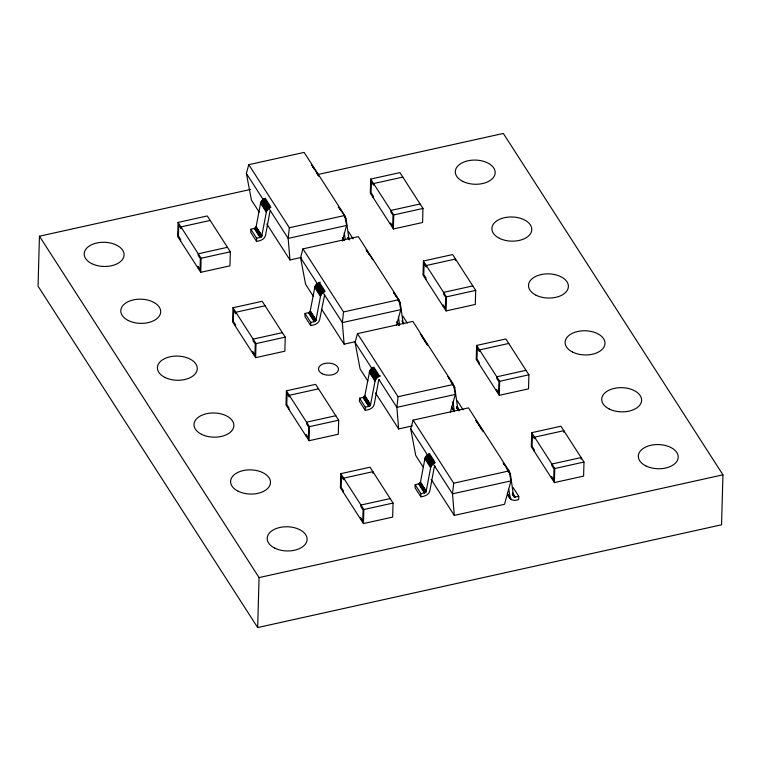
<?xml version="1.0" encoding="UTF-8"?>
<svg xmlns="http://www.w3.org/2000/svg" width="761" height="761" viewBox="0 0 761 761"><rect width="100%" height="100%" fill="white"/><g stroke="black" fill="none" stroke-linecap="round" stroke-linejoin="round"><path stroke-width="1.14" d="M250.512 189.451L39.448 236.205L38.05 286.174L257.665 627.559L721.552 524.795L722.95 474.826L503.335 133.441L317.775 174.545M178.064 222.421L177.665 236.481L200.723 272.314L229.946 265.846L230.336 251.786L207.287 215.953L178.064 222.421L201.123 258.264L200.723 272.314M180.547 240.961L180.595 239.392L178.435 236.034L178.74 225.104L180.899 228.462L180.947 226.902L210.169 220.433M197.841 267.834L197.889 266.274L200.048 269.632L200.352 258.702L198.193 255.344L198.241 253.784L227.453 247.306M232.971 307.767L232.571 321.817L255.629 357.66L284.852 351.192L285.242 337.133L262.184 301.299L232.971 307.767L256.019 343.611L255.629 357.66M235.453 326.298L235.501 324.738L233.342 321.38L233.646 310.45L235.805 313.808L235.843 312.248L265.066 305.77M270.317 206.183L265.189 198.221L262.783 199.601L260.738 202.436L256.086 227.016L254.878 228.3L250.854 229.27L250.759 232.39L256.524 241.351C260.167 240.98 264.666 239.401 265.522 235.349L269.889 211.796L270.65 210.597M252.747 353.18L252.795 351.62L254.954 354.978L255.258 344.048L253.099 340.69L253.137 339.13L282.36 332.652M256.524 241.351L256.619 238.231L250.854 229.27M257.665 627.559L259.063 577.589L39.448 236.205M286.402 390.831L286.003 404.881L309.061 440.724L338.284 434.246L338.674 420.196L315.625 384.353L286.402 390.831L309.461 426.664L309.061 440.724M288.885 409.361L288.933 407.801L286.773 404.443L287.078 393.513L289.237 396.871L289.285 395.311L318.507 388.833M320.229 282.169L316.947 283.805L314.902 286.631L310.136 311.477L308.766 312.619L305.018 313.475L304.933 316.595L310.697 325.556C314.331 325.185 318.83 323.606 319.687 319.553L324.595 295.011M306.179 436.243L306.226 434.683L308.386 438.041L308.69 427.111L306.531 423.753L306.578 422.184L335.801 415.715M310.697 325.556L310.783 322.436L305.018 313.475M340.785 473.675L340.395 487.734L363.444 523.568L392.666 517.1L393.066 503.05L370.008 467.206L340.785 473.675L363.844 509.518L363.444 523.568M343.278 492.215L343.316 490.655L341.156 487.287L341.461 476.357L343.62 479.715L343.668 478.155L372.89 471.687L372.842 473.247M380.529 375.896L379.653 376.143L373.889 367.183L371.482 368.571L369.77 370.636L364.785 395.977L363.577 397.261L359.553 398.231L359.458 401.361L365.223 410.322C368.866 409.941 373.366 408.362 374.222 404.319L378.588 380.757L379.339 379.558M360.562 519.088L360.609 517.528L362.769 520.895L363.073 509.956L360.914 506.598L360.961 505.038L390.184 498.569M370.693 179.082L370.303 193.142L393.361 228.975L422.583 222.507L422.973 208.447L399.915 172.614L370.693 179.082L393.751 214.925L393.361 228.975M365.223 410.322L365.318 407.192L359.553 398.231M373.185 197.622L373.223 196.053L371.064 192.695L371.368 181.765L373.537 185.123L373.575 183.563L402.797 177.094M390.479 224.495L390.517 222.935L392.686 226.302L392.99 215.363L390.821 212.005L390.869 210.445L420.091 203.977M434.655 461.632L429.527 453.67L427.121 455.059L425.066 457.884L420.424 482.464L419.216 483.749L415.192 484.719L415.097 487.849L420.862 496.809C424.505 496.429 429.004 494.85 429.86 490.807L434.227 467.244L434.988 466.046M423.411 261.023L423.011 275.082L446.07 310.916L475.292 304.448L475.682 290.388L452.633 254.555L423.411 261.023L446.46 296.866L446.07 310.916M425.894 279.563L425.941 277.993L423.782 274.635L424.086 263.706L426.246 267.063L426.293 265.503L455.516 259.035L455.468 260.595M420.862 496.809L420.957 493.68L415.192 484.719M443.187 306.436L443.235 304.876L445.394 308.234L445.699 297.304L443.539 293.946L443.587 292.386L472.8 285.908M476.624 345.437L476.234 359.496L499.292 395.33L528.514 388.861L528.905 374.802L505.846 338.968L476.624 345.437L499.682 381.28L499.292 395.33M479.116 363.967L479.164 362.407L476.995 359.049L477.299 348.119L479.468 351.477L479.506 349.917L508.728 343.449M496.41 390.85L496.457 389.29L498.617 392.647L498.921 381.718L496.762 378.36L496.8 376.8L526.022 370.322M513 487.373L518.764 496.324L518.679 499.454C514.208 501.756 509.09 499.834 507.815 494.707M531.711 432.686L531.321 446.745L554.379 482.579L583.601 476.11L583.991 462.051L560.933 426.217L531.711 432.686L554.769 468.529L554.379 482.579M534.203 451.225L534.251 449.656L532.082 446.298L532.386 435.368L534.555 438.726L534.593 437.166L563.815 430.697L563.777 432.258M551.497 478.098L551.535 476.538L553.704 479.896L554.008 468.966L551.849 465.608L551.887 464.048L581.109 457.57L581.062 459.14M342.326 241.037L346.607 225.456L344.723 215.487L304.143 152.409L248.78 164.671L289.361 227.748L288.162 238.402L289.951 259.958L301.366 257.427M396.491 325.242L400.781 309.66L398.888 299.682L358.317 236.614L302.954 248.876L343.525 311.953L342.336 322.607L344.124 344.162L355.539 341.632M450.407 412.234L455.306 394.417L453.423 384.448L412.843 321.38L357.48 333.641L398.06 396.709L396.861 407.363L398.65 428.928L412.348 425.884M413.118 420.129L453.699 483.197L452.5 493.851L454.288 515.406L504.524 504.286L510.945 480.904L509.061 470.935L468.481 407.867L413.118 420.129L410.712 428.89L415.744 455.487L423.449 467.473M256.619 238.231L260.357 237.384L261.736 236.233L266.493 211.396L268.547 208.562L270.954 207.182M310.783 322.436L314.531 321.58L315.901 320.429L320.666 295.591L322.712 292.766L325.128 291.377L319.363 282.417M365.318 407.192L369.056 406.345L370.436 405.194L375.192 380.357L377.247 377.532L379.653 376.143M420.957 493.68L424.695 492.833L426.074 491.682L430.831 466.845L432.885 464.02L435.292 462.631M259.111 212.015L251.406 200.038L246.374 173.441L248.78 164.671M313.285 296.219L305.57 284.234L300.547 257.646L302.954 248.876M367.81 380.985L360.105 368.999L355.073 342.402L357.48 333.641M289.361 227.748L344.723 215.487M346.607 225.456L288.162 238.402L269.518 209.418M393.751 214.925L422.973 208.447M201.123 258.264L230.336 251.786M343.525 311.953L398.888 299.682M446.46 296.866L475.682 290.388M400.781 309.66L342.336 322.607L323.691 293.622M256.019 343.611L285.242 337.133M398.06 396.709L453.423 384.448M499.682 381.28L528.905 374.802M309.461 426.664L338.674 420.196M455.306 394.417L396.861 407.363L378.864 379.387M453.699 483.197L509.061 470.935M363.844 509.518L393.066 503.05M554.769 468.529L583.991 462.051M510.945 480.904L452.5 493.851L433.856 464.876M508.995 471.953L510.431 474.246L513.589 496.381L514.74 497.142L518.764 496.324M259.063 577.589L722.95 474.826M338.245 207.201L339.435 207.991M398.184 300.357L400.267 303.002L403.206 323.748M453.356 385.466L454.793 387.758L457.894 409.665L458.588 410.54L456.667 407.554M312.058 165.432L311.515 164.985L312.79 166.973M344.657 216.505L346.093 218.797L349.033 239.544M420.215 333.946L420.757 334.393M447.592 376.505L448.134 376.952M317.822 174.393L318.716 176.238M371.986 258.588L372.719 259.748M426.512 343.354L427.416 345.199M482.16 429.841L482.579 430.384L475.853 420.433L477.128 422.422M510.27 473.561L503.23 462.992L504.514 464.99M318.25 174.925L312.486 165.965L314.236 169.265M345.932 218.112L339.863 208.533L340.329 209.836M372.414 259.13L366.222 249.627L366.954 250.788M393.599 292.195L400.096 302.317M427.244 344.514L421.175 334.935L421.651 336.238M454.631 387.073L448.562 377.494L449.028 378.797M316.795 173.251L318.079 175.239M338.892 207.544L340.177 209.532M344.172 215.81L345.456 217.798M366.317 250.179L369.047 254.459M393.703 292.738L396.424 297.028M397.546 298.712L400.267 303.002M422.136 336.933L426.131 343.211M450.788 381.489L454.793 387.758M478.412 424.419L481.77 429.699M507.073 468.966L509.794 473.256M348.662 231.915L353.142 238.887M402.826 316.119L407.316 323.092M457.361 400.885L463.126 409.837M348.405 237.66L349.689 239.648M401.932 320.866L403.853 323.853M457.104 406.621L459.663 410.607M512.743 493.109L515.311 497.095M348.119 237.708L349.404 239.696M456.819 406.669L459.378 410.655M512.457 493.157L515.016 497.142M347.834 237.708L349.118 239.696M457.18 407.668L459.102 410.655M512.819 494.155L514.74 497.142M456.914 407.63L458.835 410.617M512.553 494.117L514.474 497.104M512.305 494.041L514.227 497.028M457.095 408.438L458.379 410.426M456.914 408.286L458.198 410.274M343.011 237.955L344.286 239.943M397.175 322.15L399.097 325.137M451.701 406.916L454.441 411.587L451.872 407.601M507.34 493.404L511.344 499.682M342.536 237.641L343.82 239.629M396.7 321.846L398.621 324.833M507.511 494.089L510.802 499.235M342.84 238.26L344.115 240.248M397.651 323.463L398.926 325.451M451.539 407.23L454.098 411.206M264.343 198.583L270.107 207.544M318.507 282.788L324.272 291.748M373.042 367.544L378.807 376.505M428.681 454.032L434.445 462.992M263.534 199.049L269.299 208.01M317.698 283.254L323.463 292.205M372.234 368.01L377.998 376.971M427.872 454.498L433.637 463.459M246.374 173.441L263.087 199.43M300.547 257.646L317.898 284.624M355.073 342.402L371.787 368.391M410.712 428.89L428.072 455.877M262.783 199.601L268.547 208.562M316.947 283.805L322.712 292.766M371.482 368.571L377.247 377.532M427.121 455.059L432.885 464.02M262.107 200.238L267.872 209.199M316.281 284.443L322.046 293.404M370.807 369.199L376.571 378.16M426.445 455.687L432.21 464.648M261.537 200.933L267.301 209.893M315.71 285.137L321.475 294.098M370.236 369.894L376.001 378.854M425.875 456.381L431.639 465.342M261.071 201.675L266.835 210.626M315.244 285.87L321.009 294.83M369.77 370.636L375.534 379.596M425.409 457.123L431.173 466.084M260.738 202.436L266.493 211.396M314.902 286.631L320.666 295.591M369.427 371.397L375.192 380.357M425.066 457.884L430.831 466.845M260.528 203.197L266.283 212.157M314.693 287.401L320.457 296.362M369.218 372.167L374.983 381.128M424.857 458.655L430.621 467.615M266.826 224L289.951 259.958M321.637 309.204L344.124 344.162M375.525 392.971L398.65 428.928M431.164 479.459L454.288 515.406M256.153 226.759L261.917 235.72M310.326 310.964L316.081 319.924M364.852 395.73L370.617 404.681M420.491 482.208L426.255 491.168M256.086 227.016L261.851 235.977M310.25 311.22L316.015 320.181M364.785 395.977L370.55 404.938M420.424 482.464L426.189 491.425M255.972 227.273L261.736 236.233M310.136 311.477L315.901 320.429M364.671 396.234L370.436 405.194M420.31 482.721L426.074 491.682M255.81 227.52L261.575 236.481M309.984 311.715L315.748 320.676M364.509 396.481L370.274 405.442M420.148 482.969L425.913 491.929M255.62 227.748L261.384 236.709M309.794 311.953L315.558 320.914M364.319 396.709L370.084 405.67M419.958 483.197L425.722 492.158M255.401 227.958L261.166 236.918M309.565 312.162L315.33 321.123M364.1 396.928L369.865 405.889M419.739 483.416L425.504 492.367M255.154 228.148L260.918 237.109M309.318 312.343L315.083 321.304M363.844 397.109L369.608 406.07M419.492 483.596L425.247 492.557M254.878 228.3L260.642 237.261M309.052 312.505L314.816 321.465M363.577 397.261L369.342 406.222M419.216 483.749L424.98 492.709M254.593 228.424L260.357 237.384M308.766 312.619L314.531 321.58M363.292 397.385L369.056 406.345M418.93 483.872L424.695 492.833M254.307 228.509L260.072 237.461M308.471 312.704L314.236 321.665M363.007 397.47L368.771 406.431M418.645 483.958L424.41 492.919M504.201 463.982L504.505 464.6M476.824 421.423L477.118 422.041M510.374 498.693L508.767 489.313M394.027 292.728L394.331 293.356M482.883 431.002L483.054 431.687M452.957 401.675L454.269 410.902M398.431 316.918L399.573 324.985M344.267 232.714L345.247 239.629M322.284 373.765A9.979 6.05 1.6 0 0 338.35 370.198A9.979 6.05 1.6 0 0 324.833 363.444A9.979 6.05 1.6 0 0 322.284 373.765M462.84 181.422A19.948 12.09 1.6 0 0 494.973 174.298A19.948 12.09 1.6 0 0 467.929 160.79A19.948 12.09 1.6 0 0 462.84 181.422M499.444 238.317A19.948 12.09 1.6 0 0 531.578 231.192A19.948 12.09 1.6 0 0 504.524 217.684A19.948 12.09 1.6 0 0 499.444 238.317M536.039 295.211A19.948 12.09 1.6 0 0 568.182 288.096A19.948 12.09 1.6 0 0 541.128 274.578A19.948 12.09 1.6 0 0 536.039 295.211M572.643 352.105A19.948 12.09 1.6 0 0 604.786 344.99A19.948 12.09 1.6 0 0 577.732 331.482A19.948 12.09 1.6 0 0 572.643 352.105M609.247 409.009A19.948 12.09 1.6 0 0 641.39 401.884A19.948 12.09 1.6 0 0 614.336 388.376A19.948 12.09 1.6 0 0 609.247 409.009M645.851 465.903A19.948 12.09 1.6 0 0 677.994 458.778A19.948 12.09 1.6 0 0 650.94 445.271A19.948 12.09 1.6 0 0 645.851 465.903M274.74 548.11A19.948 12.09 1.6 0 0 306.883 540.995A19.948 12.09 1.6 0 0 279.829 527.478A19.948 12.09 1.6 0 0 274.74 548.11M238.136 491.216A19.948 12.09 1.6 0 0 270.279 484.091A19.948 12.09 1.6 0 0 243.225 470.583A19.948 12.09 1.6 0 0 238.136 491.216M201.532 434.322A19.948 12.09 1.6 0 0 233.675 427.197A19.948 12.09 1.6 0 0 206.621 413.689A19.948 12.09 1.6 0 0 201.532 434.322M164.928 377.418A19.948 12.09 1.6 0 0 197.07 370.303A19.948 12.09 1.6 0 0 170.017 356.795A19.948 12.09 1.6 0 0 164.928 377.418M128.333 320.524A19.948 12.09 1.6 0 0 160.466 313.408A19.948 12.09 1.6 0 0 133.422 299.891A19.948 12.09 1.6 0 0 128.333 320.524M91.729 263.629A19.948 12.09 1.6 0 0 123.862 256.505A19.948 12.09 1.6 0 0 96.818 242.997A19.948 12.09 1.6 0 0 91.729 263.629"/></g></svg>
